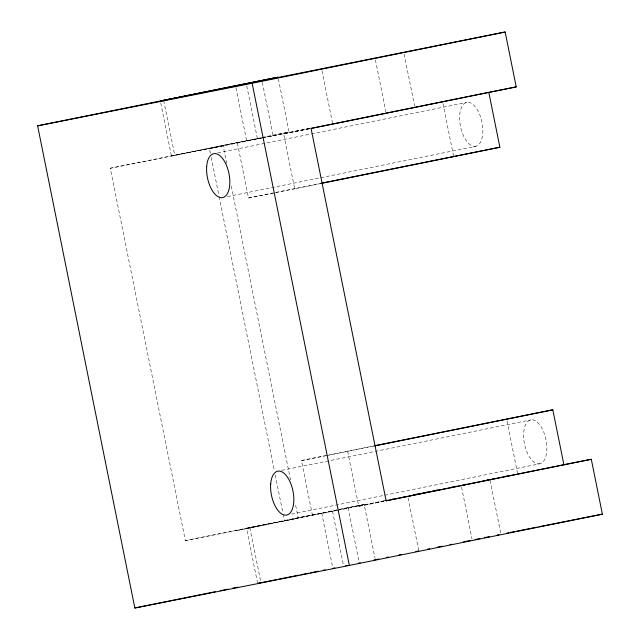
<?xml version="1.0" encoding="UTF-8"?>
<svg xmlns="http://www.w3.org/2000/svg" width="640" height="640" viewBox="0 0 640 640"><rect width="100%" height="100%" fill="white"/><g stroke="black" fill="none" stroke-linecap="round" stroke-linejoin="round"><path stroke-width="0.48" stroke-dasharray="3.2 2.4" d="M384.792 500.808L185.352 540.632L110.272 168.248L261.304 137.64M262.28 137.44L289.088 132.08L278.416 79.144M160.76 103.016L171.432 155.944L289.088 132.08M171.432 155.944L261.36 138.088M262.336 137.888L309.216 128.392M110.272 168.248L261.832 138.136M262.808 137.936L309.704 128.432M321.088 183.456L294.712 188.8L283.64 133.912L310.024 128.568M217.68 152.896L310.488 134.088M311.464 133.888L466.792 102.408M227.512 196.608L475.648 146.32A22.4 10.96 78.5 0 0 478.32 111.536A22.4 10.96 78.5 0 0 459.696 115.232A22.4 10.96 78.5 0 0 475.648 146.32M237.408 143.08L248.48 197.976L320.768 183.328M312.496 515.464L301.424 460.568L373.72 445.92M326.472 455.6L374.04 446.048M281.696 470.376L530.808 419.896M291.528 514.096L539.664 463.808A22.4 10.96 78.5 0 0 542.336 429.024A22.4 10.96 78.5 0 0 523.712 432.72A22.4 10.96 78.5 0 0 539.664 463.808M185.352 540.632L338.336 509.624M339.312 509.424L364.176 504.456L375.048 558.368M257.584 583.216L246.52 528.328L364.176 504.456M236.68 530.704L298.256 518.232L295.288 503.528M246.52 528.328L336.448 510.464M337.424 510.264L385.28 500.568M347.656 451.392L358.728 506.288L385.104 500.944M271.032 136.152L271.568 136.04M283.64 133.912L310.08 128.664M248.48 197.976L274.488 192.816M275.448 192.624L294.712 188.8M301.424 460.568L325.504 455.792M346.112 508.528L346.656 508.424M358.728 506.288L385.168 501.04M442.968 103.464L453.64 156.4M506.984 420.952L517.456 472.904M404.128 54.08L414.608 106.032M490.088 480.376L500.76 533.304M375.416 59.904L385.888 111.856M461.568 487.176L472.04 539.128M321.984 70.704L332.656 123.64M408.136 497.976L418.816 550.912M262.328 82.336L273 135.272M348.08 507.648L358.952 561.56M246.784 85.944L257.456 138.88M332.544 511.256L343.608 566.152M235.968 87.768L246.64 140.704M321.728 513.08L332.792 567.976M226.728 163.488L223.168 145.848L209.456 148.632L210.44 153.528M231.272 186.024L290.544 480.008M211.232 157.448L218.936 195.664M219.136 196.648L274.464 471.032M275.248 474.952L282.96 513.168M283.152 514.152L284.536 521.008M163.712 100.56L174.784 155.448M249.872 527.832L260.936 582.72"/><path stroke-width="0.96" d="M37.624 125.832L261.928 80.376L278.024 77.184L160.36 101.048L505.152 32L516.224 86.896L311.064 128.472L386.144 500.848L591.304 459.272L602.376 514.168L349.352 565.44L134.848 608L37.624 125.832L252.136 83.28L505.152 32M311 128.368L487.824 92.528M321.752 183.128L499.872 147.224L488.8 92.336L516.224 86.896M322.064 183.256L499.872 147.224M374.696 445.72L552.824 409.816L563.888 464.712L591.304 459.272M375.016 445.856L552.824 409.816M385.28 500.568L387.232 500.176M403.84 496.808L405.792 496.416M413.576 494.84L418.432 493.856M426.2 492.288L428.144 491.896M435.912 490.32L437.856 489.928M454.376 486.592L456.312 486.192M464.04 484.632L465.96 484.24M473.616 482.688L475.528 482.304M483.192 480.752L485.104 480.36M391.624 499.424L393.584 499.032M410.192 495.664L412.144 495.264M419.96 493.68L424.84 492.696M432.656 491.112L434.616 490.712M451.224 487.352L453.176 486.952M463.92 484.776L465.872 484.376M473.688 482.792L475.648 482.4M486.392 480.224L488.344 479.824M504.952 476.456L506.904 476.064M386.08 500.744L563.888 464.712M134.848 608L215.168 591.72M220.064 590.728L227.896 589.144M232.8 588.152L237.696 587.16M258.56 583.016L260.512 582.624M427.552 549.144L429.496 548.752M437.272 547.176L442.128 546.192M449.896 544.624L451.84 544.232M463.496 541.872L470.296 540.496M345.56 565.752L347.512 565.36M358.256 563.184L360.216 562.784M373.888 560.016L378.768 559.024M386.584 557.44L388.536 557.048M399.28 554.872L401.232 554.472M415.88 551.504L418.816 550.912M475.112 539.528L479.896 538.552M484.688 537.584L489.472 536.616M497.128 535.064L499.04 534.672M261.912 582.528L276.496 579.6M278.44 579.216L298.872 575.12M300.816 574.728L308.592 573.168M310.544 572.776L318.32 571.216M323.184 570.248L325.128 569.856M332.912 568.296L334.856 567.904M492.76 478.824L494.672 478.448M498.504 477.688L500.424 477.304M508.08 475.784L509.992 475.408M506.808 533.128L508.76 532.736M510.712 532.352L514.608 531.576M516.56 531.192L537.04 527.128M538.992 526.744L602.376 514.168M259.264 582.968L260.936 582.72M252.136 83.28L349.352 565.44M270.688 484A22.4 10.96 78.5 0 0 286.64 515.088A22.4 10.96 78.5 0 0 289.312 480.304A22.4 10.96 78.5 0 0 270.688 484M206.672 166.512A22.4 10.96 78.5 0 0 222.624 197.6A22.4 10.96 78.5 0 0 225.296 162.816A22.4 10.96 78.5 0 0 206.672 166.512"/></g></svg>
